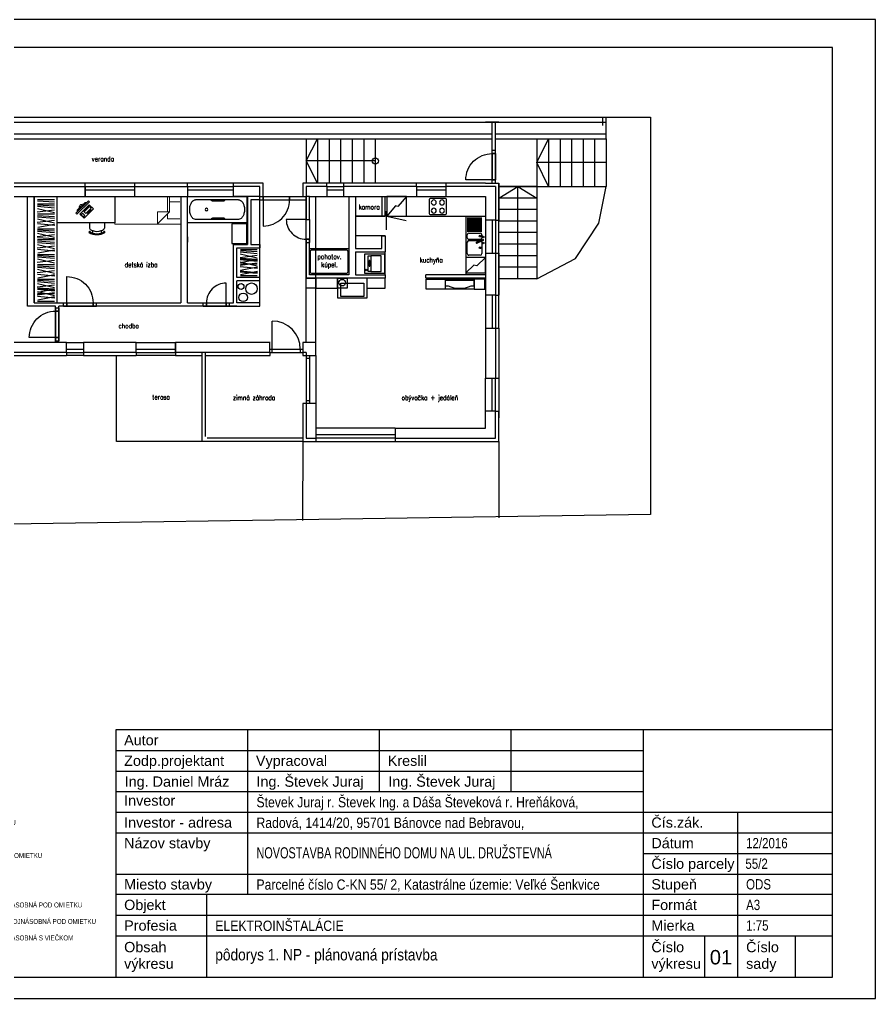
# Model space of a CAD drawing. Header units: millimetres. Extents: x -46602525 to 119548367, y -46665079 to 96925382.
# Drawn here: x -6776 to 19197, y -41137 to -11437 of the extents above; entities that cross this region are included whole.
import ezdxf
from ezdxf.lldxf.tags import DXFTag

# ---------------------------------------------------------------- set-up
doc = ezdxf.new("R2010")
doc.units = ezdxf.units.MM
doc.linetypes.add('HIDDEN', pattern=[9.525, 6.35, -3.175])
for name, color, linetype in [('DIM_100', 64, 'Continuous'), ('DVE_REZ', 1, 'Continuous'), ('HRS', 1, 'Continuous'), ('KOTY', 2, 'Continuous'), ('MUR-POH', 64, 'Continuous'), ('MUR_POH', 64, 'Continuous'), ('MUR_REZ', 3, 'Continuous'), ('NAB_MOB', 1, 'Continuous'), ('NAB_ZAR', 14, 'Continuous'), ('POP', 7, 'Continuous'), ('POP_100', 8, 'Continuous'), ('RAM_100', 160, 'Continuous'), ('ROZPISKA100', 7, 'Continuous'), ('SAN-POH', 151, 'Continuous'), ('SAN_POH', 151, 'Continuous'), ('TXT_50_MIESTN', 7, 'Continuous')]:
    doc.layers.add(name, color=color, linetype=linetype)
doc.layers.add('namjestaj', color=251, linetype='Continuous', lineweight=5)
doc.styles.add('ARIAL', font='arial.ttf', dxfattribs={"height": 250})
doc.styles.add('ROMANS', font='arial.ttf', dxfattribs={"width": 0.85})
doc.styles.add('SIMPLEX', font='SIMPLEX.SHX', dxfattribs={"width": 0.7})
doc.styles.get("Standard").update_dxf_attribs({"font": 'arial.ttf'})
doc.styles.add('TR-ELEC', font='TXT', dxfattribs={"width": 0.75, "height": 2})
tags = doc.linetypes.add('DASHED', pattern=[0.75, 0.5, -0.25]).pattern_tags.tags
tags[6:7] = [DXFTag(74, 4), DXFTag(75, 0), DXFTag(340, '0'), DXFTag(46, 1.0), DXFTag(50, 0.0), DXFTag(44, 0.0), DXFTag(45, 0.0)]
tags[4:5] = [DXFTag(74, 4), DXFTag(75, 0), DXFTag(340, '0'), DXFTag(46, 1.0), DXFTag(50, 0.0), DXFTag(44, 0.0), DXFTag(45, 0.0)]

# ---------------------------------------------------------------- blocks, each defined once
blk = doc.blocks.new('HFHF')
at = {"layer": 'NAB_MOB', "linetype": 'Continuous'}
for p, q in [((434855, -333061), (434855, -333501)), ((435325, -333031), (434885, -333031)), ((435355, -333501), (435355, -333061)), ((434885, -333531), (435325, -333531))]:
    blk.add_line(p, q, dxfattribs=at)
for centre in [(434980, -333156), (435230, -333156), (434980, -333406), (435230, -333406)]:
    blk.add_circle(centre, 75, dxfattribs=at)
for centre, start, end in [((434885, -333061), 90, 180), ((435325, -333061), 0, 90), ((434885, -333501), 180, 270), ((435325, -333501), 270, 0)]:
    blk.add_arc(centre, 30, start, end, dxfattribs=at)
blk = doc.blocks.new('chlad')
at = {"layer": 'SAN_POH', "ltscale": 0.01}
for points in [[(45165597, -2791741), (45166197, -2791741), (45166197, -2791141), (45165597, -2791141), (45165597, -2791741)], [(45165597, -2791141), (45165907, -2791408), (45165887, -2791475), (45166197, -2791741)], [(45166197, -2791742), (45166327, -2791156)]]:
    blk.add_lwpolyline(points, dxfattribs=at)
blk = doc.blocks.new('drez2')
at = {"layer": 'SAN_POH'}
for p, q in [((45169980, -2774488), (45169980, -2774932)), ((45170020, -2774488), (45170020, -2774932)), ((45170060, -2774488), (45170060, -2774932)), ((45170100, -2774488), (45170100, -2774932)), ((45170140, -2774488), (45170140, -2774932)), ((45170180, -2774488), (45170180, -2774932)), ((45170220, -2774488), (45170220, -2774932)), ((45170260, -2774488), (45170260, -2774932)), ((45170300, -2774488), (45170300, -2774932)), ((45170340, -2774488), (45170340, -2774932)), ((45170380, -2774488), (45170380, -2774932)), ((45170431, -2774882), (45170431, -2774538)), ((45170481, -2774488), (45170570, -2774488)), ((45170620, -2774538), (45170620, -2774882)), ((45170701, -2774650), (45170621, -2774462)), ((45170632, -2774436), (45170632, -2774436)), ((45170656, -2774882), (45170656, -2774543)), ((45170658, -2774447), (45170738, -2774634)), ((45170706, -2774488), (45171050, -2774488)), ((45171100, -2774538), (45171100, -2774882)), ((45170728, -2774661), (45170728, -2774661)), ((45170570, -2774932), (45170481, -2774932)), ((45171050, -2774932), (45170706, -2774932))]:
    blk.add_line(p, q, dxfattribs=at)
for centre, radius in [((45170522, -2774541), 24.6), ((45170550, -2774449), 22.6), ((45170728, -2774449), 22.6), ((45170875, -2774541), 24.6)]:
    blk.add_circle(centre, radius, dxfattribs=at)
for centre, radius, start, end in [((45170481, -2774538), 50, 90, 180), ((45170570, -2774538), 50, 0, 90), ((45170640, -2774454), 20, 113.0488, 203.0488), ((45170640, -2774454), 20, 23.0488, 113.0488), ((45170706, -2774538), 50, 90, 122.4903), ((45171050, -2774538), 50, 0, 90), ((45170720, -2774642), 20, 203.0488, 293.0488), ((45170720, -2774642), 20, 293.0488, 23.0488), ((45170481, -2774882), 50, 180, 270), ((45170570, -2774882), 50, 270, 0), ((45170706, -2774882), 50, 180, 270), ((45171050, -2774882), 50, 270, 0)]:
    blk.add_arc(centre, radius, start, end, dxfattribs=at)
blk = doc.blocks.new('FJFJF')
at = {"layer": 'NAB_ZAR'}
for points in [[(387113, -272900), (387113, -272945), (387653, -272945), (387653, -272900), (387113, -272900)], [(387581, -272900), (387545, -272865), (387221, -272865), (387185, -272900)], [(387213, -273022), (387443, -273022), (387443, -273032), (387213, -273032), (387213, -273022)], [(387213, -273052), (387443, -273052), (387443, -273122), (387213, -273122), (387213, -273052)], [(387253, -273142), (387413, -273142), (387413, -273152), (387253, -273152), (387253, -273142)], [(387503, -273052), (387573, -273052), (387573, -273142), (387503, -273142), (387503, -273052)]]:
    blk.add_lwpolyline(points, dxfattribs=at)
blk.add_lwpolyline([(387183, -273182), (387183, -273002), (387583, -273002), (387583, -273182)], close=True, dxfattribs=at)
blk.add_arc((387383, -272905), 86.1, 27.7073, 152.2927, dxfattribs=at)
blk = doc.blocks.new('vana_1800')
at = {"layer": 'SAN-POH'}
for p, q in [((873697, 2857932), (872897, 2857932)), ((872897, 2857932), (872897, 2856132)), ((873697, 2856132), (873697, 2857932)), ((872997, 2857682), (872997, 2856382)), ((873597, 2857682), (873597, 2856382)), ((873017, 2857272), (873037, 2857232)), ((873037, 2857232), (873037, 2856892)), ((873577, 2857272), (873557, 2857232)), ((873557, 2857232), (873557, 2856892)), ((873037, 2856892), (873017, 2856852)), ((873557, 2856892), (873577, 2856852)), ((872897, 2856132), (873697, 2856132))]:
    blk.add_line(p, q, dxfattribs=at)
blk.add_circle((873297, 2856712), 40, dxfattribs=at)
for centre, radius, start, end in [((873109, 2857682), 112, 145.4218, 180), ((873198, 2857620), 221, 121.0027, 145.4218), ((873258, 2857521), 336, 103.9775, 121.0027), ((873297, 2857365), 498, 90, 103.9775), ((873297, 2857365), 498, 76.0225, 90), ((873336, 2857521), 336, 58.9973, 76.0225), ((873395, 2857620), 221, 34.5782, 58.9973), ((873485, 2857682), 112, 0, 34.5782), ((873109, 2856382), 112, 180, 214.5782), ((873198, 2856444), 221, 214.5782, 238.9973), ((873258, 2856543), 336, 238.9973, 256.0225), ((873336, 2856543), 336, 283.9775, 301.0027), ((873395, 2856444), 221, 301.0027, 325.4218), ((873485, 2856382), 112, 325.4218, 0), ((873297, 2856699), 498, 256.0225, 270), ((873297, 2856699), 498, 270, 283.9775)]:
    blk.add_arc(centre, radius, start, end, dxfattribs=at)
blk = doc.blocks.new('Z_RAM_A_3_hp 1220')
at = {"layer": 'POP', "linetype": 'Continuous'}
blk.add_lwpolyline([(-288.5, -408), (-6.5, -408), (-6.5, -13), (-288.5, -13)], close=True, dxfattribs=at)
at = {"layer": 'RAM_100', "color": 240, "linetype": 'Continuous'}
blk.add_lwpolyline([(-297, -420), (0, -420), (0, 0), (-297, 0)], close=True, dxfattribs=at)
at = {"layer": 'RAM_100', "linetype": 'Continuous'}
blk.add_lwpolyline([(-288.5, -13), (-288.5, -408), (-6.5, -408), (-6.5, -13)], close=True, dxfattribs=at)
blk = doc.blocks.new('umyv')
at = {"layer": 'SAN_POH', "ltscale": 0.01}
for points in [[(95983, 17759), (95983, 17302), (96583, 17302), (96583, 17759), (95983, 17759)], [(96583, 17759), (96317, 17510), (96227, 17529), (95983, 17302)]]:
    blk.add_lwpolyline(points, dxfattribs=at)

msp = doc.modelspace()

# ---------------------------------------------------------------- linework, layer by layer
at = {"layer": 'DVE_REZ', "color": 8, "linetype": 'ByBlock'}
msp.add_line((7567, -16303), (7667, -16303), dxfattribs=at)
for points in [[(7567, -15403), (7667, -15403)], [(7567, -15503), (7567, -15403)], [(7567, -15403), (7667, -15403)], [(7567, -15503), (7567, -15403)], [(7667, -15503), (7667, -15403)], [(7667, -15503), (7667, -15403)], [(7567, -15503), (7667, -15503)], [(7567, -16303), (7567, -15503)], [(7667, -15503), (7567, -15503)], [(7567, -15503), (7667, -15503)], [(7567, -15503), (7567, -16303)], [(7567, -15503), (7667, -15503)], [(7567, -16303), (7567, -15503)], [(7667, -15503), (7567, -15503)], [(7567, -15503), (7667, -15503)], [(7567, -15503), (7567, -16303)], [(7667, -15503), (7667, -15446)], [(7667, -15503), (7667, -15446)], [(7667, -15503), (7667, -16303)], [(7667, -16303), (7667, -15503)], [(7667, -15503), (7667, -16303)], [(7667, -16303), (7667, -15503)], [(7567, -16303), (7667, -16303)], [(7667, -16303), (7567, -16303)], [(7567, -16303), (7667, -16303)]]:
    msp.add_lwpolyline(points, dxfattribs=at)
for points in [[(7567, -16303), (6767, -16303, -0.414214), (7567, -15503)], [(7567, -16303), (6767, -16303, -0.414214), (7567, -15503)], [(1918, -17502), (1318, -17502, 0.414214), (1918, -18102)], [(-5344, -20034), (-5344, -19234, -0.414214), (-4544, -20034)], [(-504, -20034), (-504, -19434, 0.414214), (-1104, -20034)], [(-5682, -21084), (-6482, -21084, -0.414214), (-5682, -20284)]]:
    msp.add_lwpolyline(points, format="xyb", dxfattribs=at)
at = {"layer": 'KOTY', "color": 8, "flags": 128}
for points in [[(3698, -18543), (4298, -18543), (4298, -19143), (3698, -19143)], [(3880, -18601), (3880, -19079), (3798, -19079), (3798, -18601)], [(3880, -18601), (3880, -19079), (4195, -19079), (4195, -18601)], [(3829, -18746), (3829, -18918), (3849, -18918), (3849, -18746)]]:
    msp.add_lwpolyline(points, close=True, dxfattribs=at)
msp.add_lwpolyline([(4318, -19184), (4318, -18484)], dxfattribs=at)
at = {"layer": 'KOTY', "color": 8}
msp.add_circle((3745, -19036), 27.6, dxfattribs=at)
at = {"layer": 'MUR-POH', "color": 8}
for points in [[(10927, -14653), (10927, -14403)], [(11025, -15053), (11025, -14403)], [(-10325, -14903), (1518, -14903)], [(-10325, -14903), (7568, -14903)], [(-10325, -15053), (1618, -15053)], [(-10325, -15053), (7568, -15053)], [(2268, -16403), (1918, -15728), (2268, -15053)], [(1918, -15053), (1918, -16403)], [(2268, -15053), (2268, -16403)], [(2617, -15053), (2617, -16403)], [(2967, -15053), (2967, -16403)], [(3317, -15053), (3317, -16403)], [(3667, -15053), (3667, -16403)], [(4018, -15053), (4018, -16403)], [(7667, -14903), (11025, -14903)], [(7667, -15053), (11026, -15053)], [(7667, -15053), (11025, -15053)], [(9276, -16503), (8926, -15778), (9276, -15053)], [(8926, -15053), (8926, -16503)], [(9275, -15053), (9275, -16503)], [(9276, -15053), (9276, -16503)], [(9625, -15053), (9625, -16503)], [(9975, -15053), (9975, -16503)], [(10325, -15053), (10325, -16503)], [(10675, -15053), (10675, -16503)], [(11025, -15053), (11025, -16503)], [(11026, -15053), (11026, -16503)], [(4018, -15728), (1918, -15728)], [(11026, -15778), (8926, -15778)], [(7768, -16853), (8347, -16503), (8926, -16853)], [(8926, -16503), (7768, -16503)], [(7768, -16503), (11026, -16503)], [(8347, -19306), (8347, -16503)], [(8926, -19303), (10091, -18690), (10798, -17616), (11025, -16503)], [(8926, -16503), (8926, -19305)], [(1918, -17503), (1918, -16803)], [(8926, -16853), (7768, -16853)], [(8926, -17202), (7768, -17202)], [(1918, -17503), (2018, -17503)], [(8926, -17552), (7768, -17552)], [(1918, -18103), (2018, -18103)], [(8926, -17902), (7768, -17902)], [(8926, -18252), (7768, -18252)], [(8926, -18603), (7768, -18603)], [(8926, -18952), (7768, -18952)], [(8926, -19303), (7768, -19303)], [(8926, -19305), (7768, -19305)], [(-5682, -21234), (-5682, -21084)], [(7768, -24234), (7768, -26550)]]:
    msp.add_lwpolyline(points, dxfattribs=at)
msp.add_circle((4018, -15728), 95.8, dxfattribs=at)
at = {"layer": 'MUR_POH', "color": 8}
for p, q in [((-4782, -16403), (-7124, -16403)), ((-1682, -16403), (-3282, -16403)), ((568, -16403), (-282, -16403)), ((7567, -16403), (7667, -16403)), ((7768, -17520), (7768, -16403)), ((7768, -17520), (7768, -16403)), ((-6228, -16895), (-5713, -16895)), ((-6238, -17267), (-5717, -17205)), ((-6232, -17103), (-5717, -17148)), ((-6230, -17166), (-5717, -17288)), ((-6228, -16937), (-5717, -16969)), ((-6228, -17032), (-5713, -17032)), ((-6228, -17061), (-5717, -17093)), ((-6238, -17583), (-5717, -17521)), ((-6232, -17419), (-5717, -17464)), ((-6230, -17482), (-5717, -17604)), ((-6228, -17335), (-5713, -17335)), ((-6228, -17377), (-5717, -17409)), ((-6234, -17628), (-5709, -17679)), ((-6228, -17784), (-5713, -17784)), ((-6228, -17813), (-5717, -17845)), ((-6224, -17737), (-5711, -17640)), ((-6238, -18019), (-5717, -17957)), ((-6232, -17855), (-5717, -17900)), ((-6230, -17918), (-5717, -18040)), ((-6228, -18047), (-5717, -18079)), ((-6228, -18113), (-5713, -18113)), ((-6238, -18362), (-5717, -18299)), ((-6234, -18407), (-5709, -18457)), ((-6232, -18198), (-5717, -18242)), ((-6230, -18261), (-5717, -18382)), ((-6228, -18155), (-5717, -18188)), ((-6232, -18634), (-5717, -18678)), ((-6230, -18697), (-5717, -18818)), ((-6228, -18563), (-5713, -18563)), ((-6228, -18591), (-5717, -18624)), ((-6224, -18516), (-5711, -18419)), ((-86, -18651), (435, -18588)), ((-82, -18695), (443, -18746)), ((-80, -18487), (435, -18531)), ((-78, -18549), (435, -18671)), ((-76, -18415), (439, -18415)), ((-76, -18444), (435, -18477)), ((-76, -18678), (435, -18710)), ((-72, -18805), (441, -18707)), ((7768, -19800), (7768, -18520)), ((7768, -19800), (7768, -18520)), ((-6238, -18798), (-5717, -18735)), ((-6232, -18950), (-5717, -18994)), ((-6228, -18865), (-5713, -18865)), ((-6228, -18907), (-5717, -18940)), ((-86, -18885), (435, -18822)), ((-82, -18929), (443, -18980)), ((-80, -18721), (435, -18765)), ((-78, -18783), (435, -18905)), ((-76, -18851), (439, -18851)), ((-72, -19039), (441, -18941)), ((-6238, -19114), (-5717, -19051)), ((-6234, -19159), (-5709, -19209)), ((-6230, -19013), (-5717, -19134)), ((-6224, -19268), (-5711, -19171)), ((-82, -19063), (443, -19113)), ((-80, -19088), (435, -19133)), ((-76, -19206), (439, -19206)), ((-72, -19172), (441, -19075)), ((-6238, -19550), (-5717, -19487)), ((-6234, -19595), (-5709, -19645)), ((-6232, -19386), (-5717, -19430)), ((-6230, -19449), (-5717, -19570)), ((-6228, -19315), (-5713, -19315)), ((-6228, -19343), (-5717, -19376)), ((-6228, -19577), (-5717, -19610)), ((-6238, -19784), (-5717, -19721)), ((-6234, -19828), (-5709, -19879)), ((-6232, -19620), (-5717, -19664)), ((-6230, -19683), (-5717, -19804)), ((-6228, -19751), (-5713, -19751)), ((-6224, -19704), (-5711, -19607)), ((-6224, -19938), (-5711, -19841)), ((-6228, -19984), (-5713, -19984)), ((7768, -20800), (7768, -22318)), ((7768, -20800), (7768, -22318)), ((-7124, -21634), (-5350, -21634)), ((-4834, -21634), (-3242, -21634)), ((-2042, -21634), (-1232, -21634)), ((-1132, -21634), (826, -21634)), ((1818, -21634), (1918, -21634)), ((1818, -23084), (1818, -24234))]:
    msp.add_line(p, q, dxfattribs=at)
at = {"layer": 'MUR_POH', "color": 8, "flags": 128}
for points in [[(-3282, -16403), (-4782, -16403)], [(-4782, -16503), (-4782, -16403)], [(-4782, -16503), (-3282, -16503)], [(-4782, -16603), (-3282, -16603)], [(-3282, -16503), (-3282, -16403)], [(-282, -16403), (-1682, -16403)], [(-1682, -16503), (-1682, -16403)], [(-1682, -16503), (-282, -16503)], [(-1682, -16603), (-282, -16603)], [(-282, -16503), (-282, -16403)], [(618, -16803), (618, -16403), (-282, -16403)], [(2553, -16403), (1818, -16403), (1818, -16803)], [(3068, -16403), (2553, -16403)], [(2553, -16503), (2553, -16403)], [(3068, -16503), (3068, -16403)], [(3068, -16503), (3068, -16403)], [(5268, -16403), (3068, -16403)], [(5268, -16503), (5268, -16403)], [(6168, -16403), (5268, -16403)], [(7368, -16403), (6168, -16403)], [(6168, -16503), (6168, -16403)], [(6168, -16503), (6168, -16403)], [(7368, -16403), (7368, -16403), (7768, -16403), (7768, -16503)], [(7368, -16403), (7368, -16403), (7768, -16403), (7768, -16503)], [(7768, -16403), (7768, -16403)], [(7768, -16403), (7768, -17520)], [(7768, -16403), (7768, -16403)], [(7768, -16403), (7768, -17520)], [(-5632, -20034), (-5632, -16803)], [(-4782, -16803), (-3282, -16803)], [(-1682, -16803), (-282, -16803)], [(2553, -16803), (3068, -16803)], [(5268, -16803), (6168, -16803)], [(7368, -17520), (7368, -18520)], [(7568, -17520), (7568, -18520)], [(7668, -17520), (7768, -17520)], [(7668, -17520), (7668, -18520)], [(7668, -17520), (7768, -17520)], [(7768, -18520), (7768, -17520)], [(7768, -18520), (7768, -17520)], [(1918, -18659), (1918, -18659)], [(7668, -18520), (7768, -18520)], [(7668, -18520), (7768, -18520)], [(7768, -18520), (7768, -19800)], [(7768, -18520), (7768, -19800)], [(1918, -18959), (1918, -18959)], [(7368, -19800), (7368, -20800)], [(7568, -19800), (7568, -20800)], [(7668, -19800), (7768, -19800)], [(7668, -19800), (7668, -20800)], [(7668, -19800), (7768, -19800)], [(7768, -20800), (7768, -19800)], [(7768, -20800), (7768, -19800)], [(-182, -20134), (-504, -20134)], [(7668, -20800), (7768, -20800)], [(7668, -20800), (7768, -20800)], [(7768, -20800), (7768, -22318)], [(7768, -20800), (7768, -22318)], [(-5350, -21234), (-4834, -21234)], [(-3242, -21234), (-2042, -21234)], [(-5350, -21534), (-5350, -21634)], [(-4834, -21634), (-5350, -21634)], [(-4834, -21534), (-4834, -21634)], [(-3242, -21534), (-3242, -21634)], [(-2042, -21634), (-3242, -21634)], [(-2042, -21534), (-2042, -21634)], [(818, -21534), (818, -21634)], [(1818, -21534), (1818, -21634)], [(2218, -21634), (2218, -23084)], [(7368, -23318), (7368, -22318)], [(7568, -23318), (7568, -22318)], [(7668, -22318), (7768, -22318)], [(7668, -23318), (7668, -22318)], [(7668, -22318), (7768, -22318)], [(7768, -22318), (7768, -23318)], [(7768, -22318), (7768, -23318)], [(1918, -23084), (1818, -23084)], [(4625, -24234), (7768, -24234), (7768, -23318)], [(7668, -23318), (7768, -23318), (7768, -23318)], [(7668, -23318), (7768, -23318), (7768, -23318)], [(7768, -23318), (7768, -23524)], [(4625, -23834), (2218, -23834)], [(4625, -24034), (2218, -24034)], [(1818, -24234), (2218, -24234)], [(4625, -24134), (2218, -24134)], [(2218, -24234), (4625, -24234)]]:
    msp.add_lwpolyline(points, dxfattribs=at)
at = {"layer": 'MUR_POH', "color": 8, "linetype": 'DASHED', "ltscale": 250, "flags": 128}
for points in [[(1921, -21234), (1921, -16803)], [(2218, -21234), (2218, -16803)], [(2969, -19839), (2969, -19430), (3669, -19430), (3669, -19839)], [(3669, -19839), (2969, -19839)]]:
    msp.add_lwpolyline(points, dxfattribs=at)
at = {"layer": 'MUR_POH', "color": 8}
msp.add_lwpolyline([(1818, -24234), (1812, -26634)], dxfattribs=at)
for centre, radius in [((-55, -19536), 89.1), ((265, -19603), 174), ((12, -19865), 130)]:
    msp.add_circle(centre, radius, dxfattribs=at)
at = {"layer": 'MUR_REZ', "color": 8}
for p, q in [((-7124, -16503), (-4782, -16503)), ((-3282, -16503), (-1682, -16503)), ((1918, -16503), (1918, -16503)), ((1918, -16503), (1918, -17503)), ((2553, -16503), (1918, -16503)), ((5268, -16503), (3068, -16503)), ((7668, -16503), (6168, -16503)), ((7368, -16803), (7368, -17520)), ((7368, -16803), (7368, -16803)), ((2018, -18103), (1918, -18103)), ((2018, -19183), (2018, -18103)), ((-282, -20034), (-282, -18264)), ((1918, -18334), (1918, -19284)), ((3218, -19183), (2018, -19183)), ((-5344, -20134), (-5344, -20034)), ((-1104, -20134), (-1104, -20034)), ((-504, -20034), (-282, -20034)), ((2218, -21634), (2218, -21234)), ((1918, -21534), (1918, -21634))]:
    msp.add_line(p, q, dxfattribs=at)
at = {"layer": 'MUR_REZ', "color": 8, "flags": 128}
for points in [[(12372, -26454), (-15833, -26878), (-16654, -26878), (-16654, -14403), (-16654, -14403), (12372, -14403), (12372, -26454)], [(11025, -14553), (11025, -14403)], [(7768, -14553), (7368, -14553)], [(7768, -14553), (7368, -14553)], [(-4782, -16503), (-4782, -16803)], [(-3282, -16803), (-3282, -16503)], [(-1682, -16503), (-1682, -16803)], [(518, -16903), (518, -16503), (-282, -16503)], [(2553, -16503), (2553, -16803)], [(3068, -16803), (3068, -16503)], [(5268, -16503), (5268, -16803)], [(6168, -16803), (6168, -16503)], [(7668, -16503), (7668, -17520)], [(-7124, -16803), (-4782, -16803)], [(-6532, -20134), (-6532, -16803)], [(-6332, -20034), (-6332, -16803)], [(-6332, -16803), (-6332, -20034), (-5344, -20034)], [(-3282, -16803), (-1682, -16803)], [(-1882, -16803), (-1882, -20034)], [(-1682, -20034), (-1682, -16803)], [(138, -16803), (138, -18264)], [(518, -16903), (238, -16903), (238, -18264)], [(1918, -17503), (2018, -17503), (2018, -16803), (2553, -16803)], [(3068, -16803), (5268, -16803)], [(3218, -16803), (3218, -19184)], [(3218, -16889), (3218, -19184)], [(3418, -16803), (3418, -18384)], [(4218, -16803), (4218, -17403)], [(4318, -17403), (4318, -16803)], [(4318, -16803), (4318, -16803), (5268, -16803)], [(6168, -16803), (7368, -16803)], [(6168, -16803), (6733, -16803)], [(4218, -17403), (4318, -17403)], [(4318, -17403), (4218, -17403)], [(7668, -17520), (7368, -17520)], [(1918, -18103), (1918, -19284)], [(4218, -18003), (4318, -18003)], [(4218, -18384), (4218, -18003), (4318, -18003)], [(4318, -18003), (4318, -18484)], [(-282, -18264), (138, -18264)], [(-182, -19264), (-182, -18364), (518, -18364)], [(238, -18264), (518, -18264)], [(518, -18264), (518, -18364)], [(3418, -18384), (4218, -18384)], [(3418, -18484), (4318, -18484)], [(3418, -18484), (3418, -19184)], [(7368, -18520), (7368, -19800)], [(7368, -18520), (7668, -18520)], [(7668, -18520), (7668, -19800)], [(518, -19264), (-182, -19264)], [(518, -19364), (518, -19264)], [(4318, -19284), (1918, -19284)], [(3418, -19184), (4318, -19184)], [(4318, -19184), (4318, -19284)], [(5553, -19284), (5553, -19184)], [(7368, -19184), (5553, -19184)], [(7368, -19284), (5553, -19284)], [(-504, -20134), (518, -20134), (518, -20034), (-182, -20034), (-182, -19364)], [(518, -19364), (-182, -19364)], [(7668, -19800), (7368, -19800)], [(-6432, -20134), (-6532, -20134)], [(-5682, -20134), (-6432, -20134)], [(-5682, -20284), (-5682, -20134)], [(-5582, -20284), (-5582, -20134)], [(-5344, -20134), (-5582, -20134)], [(-5344, -20034), (-5344, -20134)], [(-5344, -20134), (-5344, -20034)], [(-5344, -20134), (-5344, -20034)], [(-4544, -20034), (-4544, -20034)], [(-4544, -20034), (-4544, -20134)], [(-4544, -20134), (-4544, -20034)], [(-4544, -20134), (-4544, -20034)], [(-4544, -20034), (-1882, -20034)], [(-1104, -20134), (-4544, -20134)], [(-1682, -20034), (-1104, -20034)], [(-1104, -20134), (-1104, -20034)], [(-1104, -20034), (-1104, -20134)], [(-1104, -20034), (-1104, -20034)], [(-1104, -20134), (-1104, -20034)], [(-504, -20134), (-504, -20034)], [(-504, -20034), (-504, -20134)], [(-504, -20034), (-504, -20034)], [(-504, -20134), (-504, -20034)], [(-182, -20134), (-504, -20134)], [(-5682, -20284), (-5582, -20284)], [(-5682, -21084), (-5582, -21084)], [(-5582, -21084), (-5682, -21084)], [(-5682, -21084), (-5582, -21084)], [(-5582, -21234), (-5582, -21084)], [(-5582, -21084), (-5582, -21184)], [(-5582, -21084), (-5582, -21141)], [(7368, -20800), (7668, -20800)], [(7368, -20800), (7368, -22318)], [(7668, -20800), (7668, -22318)], [(-5350, -21234), (-7124, -21234)], [(-5350, -21534), (-5350, -21234)], [(-4834, -21234), (-4834, -21534)], [(-3242, -21234), (-4834, -21234)], [(-3242, -21534), (-3242, -21234)], [(826, -21234), (-2042, -21234)], [(-2042, -21234), (-2042, -21534)], [(818, -21534), (818, -21234)], [(2218, -21234), (1818, -21234), (1818, -21534)], [(-5350, -21534), (-7124, -21534)], [(-3242, -21534), (-4834, -21534)], [(826, -21534), (-2042, -21534)], [(1918, -21534), (1818, -21534)], [(1918, -21634), (2218, -21634)], [(7368, -22318), (7668, -22318)], [(1918, -23084), (1918, -24134), (2218, -24134)], [(2218, -23084), (1918, -23084)], [(2218, -23084), (2218, -23834)], [(4625, -23834), (7368, -23834), (7368, -23318)], [(4625, -24134), (7668, -24134), (7668, -23318)], [(7668, -23318), (7368, -23318)], [(2218, -23834), (2218, -24234)], [(4625, -23834), (4625, -24234)]]:
    msp.add_lwpolyline(points, dxfattribs=at)
at = {"layer": 'MUR_REZ', "color": 8}
for points in [[(-16654, -14553), (11025, -14553)], [(-4782, -16803), (-4782, -16503)], [(518, -16803), (-282, -16803), (-282, -16503)], [(2018, -16803), (1918, -16803)], [(-2042, -21534), (-2042, -21234)], [(1818, -24234), (-3832, -24234), (-3832, -21634)]]:
    msp.add_lwpolyline(points, dxfattribs=at)
at = {"layer": 'MUR_REZ', "color": 8, "flags": 128}
for points in [[(1918, -19584), (1918, -19284), (2218, -19284), (2218, -19584)], [(2869, -19584), (2869, -19284), (3169, -19284), (3169, -19584)]]:
    msp.add_lwpolyline(points, close=True, dxfattribs=at)
at = {"layer": 'NAB_ZAR', "color": 8}
for p, q in [((618, -16803), (618, -16903)), ((-4929, -17603), (-5632, -17603)), ((-4652, -17603), (-4652, -17762)), ((-4202, -17603), (-4202, -17762)), ((-4668, -17879), (-4658, -17869)), ((-4562, -17838), (-4562, -17913)), ((-4552, -17917), (-4552, -17842)), ((-4302, -17842), (-4302, -17917)), ((-4292, -17913), (-4292, -17838)), ((-4186, -17879), (-4196, -17869)), ((-5682, -20184), (-5582, -20184)), ((-5444, -20134), (-5444, -20034)), ((-1204, -20134), (-1204, -20034)), ((-5682, -20284), (-5582, -20284)), ((-5682, -21184), (-5582, -21184))]:
    msp.add_line(p, q, dxfattribs=at)
at = {"layer": 'NAB_ZAR', "color": 8, "flags": 128}
for points in [[(7567, -15403), (7568, -14553)], [(7667, -15403), (7667, -14553)], [(7567, -16403), (7567, -16303)], [(7667, -16403), (7667, -16303)], [(-5632, -16803), (-3882, -16803), (-3882, -17603)], [(518, -16803), (618, -16803)], [(518, -16903), (618, -16903)], [(618, -16803), (618, -16803)], [(618, -16803), (618, -16903)], [(618, -16903), (618, -16803)], [(618, -16803), (1418, -16803)], [(618, -16903), (1418, -16903)], [(1418, -16803), (1918, -16803)], [(1418, -16803), (1418, -16903)], [(1418, -16903), (1418, -16803)], [(1418, -16903), (1918, -16903)], [(1418, -16903), (1475, -16903)], [(1418, -16903), (1418, -16903)], [(1918, -18103), (1918, -17503)], [(1918, -17503), (2018, -17503)], [(2018, -17503), (2018, -18103)], [(4318, -17403), (3418, -17403)], [(3418, -17403), (4218, -17403)], [(4345, -17246), (4345, -17818)], [(4418, -17403), (7368, -17403)], [(4418, -17403), (6768, -17403), (6768, -19184)], [(-3882, -17603), (-5632, -17603)], [(1918, -18103), (2018, -18103)], [(2018, -18103), (2018, -18203)], [(4318, -18003), (3418, -18003)], [(1918, -18203), (2018, -18203)], [(2869, -19284), (2869, -19884), (3769, -19884), (3769, -19284)], [(3769, -19584), (4318, -19584), (4318, -19284)], [(2218, -19584), (2869, -19584)], [(6931, -19516), (7021, -19516), (7021, -19316), (6136, -19316), (6136, -19516)], [(7021, -19357), (6136, -19357)], [(6136, -19516), (6226, -19516)], [(7021, -19616), (6136, -19616)], [(-5682, -20184), (-5682, -20284)], [(-5582, -20184), (-5582, -20284)], [(-5444, -20034), (-5344, -20034)], [(-5444, -20134), (-5344, -20134)], [(-5344, -20034), (-4544, -20034)], [(-5344, -20134), (-4544, -20134)], [(-4544, -20134), (-5344, -20134)], [(-4544, -20034), (-4487, -20034)], [(-4544, -20034), (-4444, -20034)], [(-4544, -20134), (-4444, -20134)], [(-4444, -20134), (-4444, -20034)], [(-1204, -20034), (-1104, -20034)], [(-1204, -20134), (-1104, -20134)], [(-1104, -20034), (-504, -20034)], [(-504, -20134), (-1104, -20134)], [(-1104, -20134), (-504, -20134)], [(-504, -20034), (-404, -20034)], [(-504, -20034), (-447, -20034)], [(-504, -20134), (-404, -20134)], [(-404, -20134), (-404, -20034)], [(-5682, -21084), (-5682, -20284)], [(-5682, -20284), (-5582, -20284)], [(-5582, -20284), (-5682, -20284)], [(-5682, -20284), (-5682, -21084)], [(-5582, -20284), (-5582, -21084)], [(-5582, -21084), (-5582, -20284)], [(893, -21434), (893, -20584)], [(-5682, -21084), (-5682, -21184)], [(893, -21534), (893, -21234)], [(818, -21434), (1818, -21434)], [(818, -21534), (1818, -21534)], [(1743, -21434), (1743, -21534)], [(1918, -21634), (1918, -23084)], [(2018, -21634), (2018, -23084)], [(1918, -21709), (2018, -21709)], [(2018, -23009), (1918, -23009)]]:
    msp.add_lwpolyline(points, dxfattribs=at)
at = {"layer": 'NAB_ZAR', "color": 8}
msp.add_lwpolyline([(618, -16803), (1418, -16803)], dxfattribs=at)
at = {"layer": 'NAB_ZAR', "color": 8, "flags": 128}
msp.add_lwpolyline([(618, -16903), (618, -17703, 0.414214), (1418, -16903)], format="xyb", dxfattribs=at)
for points in [[(6136, -19316), (6136, -19616), (5559, -19616), (5559, -19316)], [(7021, -19316), (7021, -19616), (7348, -19616), (7348, -19316)]]:
    msp.add_lwpolyline(points, close=True, dxfattribs=at)
at = {"layer": 'NAB_ZAR', "color": 8}
msp.add_circle((3011, -19420), 100, dxfattribs=at)
for centre, radius, start, end in [((-4602, -17762), 50, 180, 237.421), ((-4427, -17488), 375, 237.421, 248.8998), ((-4427, -17488), 375, 291.1002, 302.579), ((-4252, -17762), 50, 302.579, 0), ((-4661, -17887), 10, 135, 238.1879), ((-4427, -17509), 454, 238.1879, 301.8121), ((-4651, -17876), 10, 54.423, 135), ((-4427, -17563), 375, 234.423, 248.8998), ((-4427, -17488), 375, 250.5288, 289.4712), ((-4427, -17563), 375, 250.5288, 289.4712), ((-4427, -17563), 375, 291.1002, 305.577), ((-4203, -17876), 10, 45, 125.577), ((-4193, -17887), 10, 301.8121, 45), ((6579, -18719), 872, 246.1596, 293.8404), ((893, -21434), 850, 0, 90)]:
    msp.add_arc(centre, radius, start, end, dxfattribs=at)
at = {"layer": 'namjestaj'}
for p, q in [((-3882, -17643), (-3882, -16803)), ((-3882, -16803), (-1882, -16803)), ((-2285, -17274), (-2285, -16803)), ((-2227, -16803), (-2227, -17274)), ((-2227, -16967), (-1908, -16967)), ((-2592, -17274), (-2592, -17639)), ((-2592, -17639), (-2227, -17274)), ((-2227, -17274), (-2592, -17274)), ((-2282, -17483), (-2282, -17329)), ((-1908, -17483), (-2282, -17483)), ((-1882, -17643), (-3882, -17643)), ((-3882, -20034), (-1882, -20034))]:
    msp.add_line(p, q, dxfattribs=at)
at = {"layer": 'POP_100', "color": 8}
for p, q in [((17897, -40487), (17897, -12287)), ((12617, -40487), (17897, -40487))]:
    msp.add_line(p, q, dxfattribs=at)
at = {"layer": 'ROZPISKA100', "color": 2}
for p, q in [((-3853, -32987), (-3853, -40487)), ((17897, -32987), (-3853, -32987)), ((12147, -32987), (12147, -40487)), ((17897, -40487), (17897, -32987)), ((-3853, -35487), (17897, -35487)), ((17897, -37987), (-3853, -37987)), ((-3853, -40487), (17897, -40487))]:
    msp.add_line(p, q, dxfattribs=at)
at = {"layer": 'ROZPISKA100'}
for p, q in [((147, -37987), (147, -32987)), ((4147, -34862), (4147, -32987)), ((8147, -34862), (8147, -32987)), ((-3853, -33612), (12147, -33612)), ((-3853, -34237), (12147, -34237)), ((-3853, -34862), (12147, -34862)), ((15022, -40487), (15022, -35487)), ((-3853, -36112), (17897, -36112)), ((12147, -36737), (17897, -36737)), ((-3853, -37362), (17897, -37362)), ((-1103, -37987), (-1103, -40482)), ((-3853, -38612), (17897, -38612)), ((-3853, -39237), (17897, -39237)), ((14022, -40487), (14022, -39237)), ((16772, -40487), (16772, -39237))]:
    msp.add_line(p, q, dxfattribs=at)
at = {"layer": 'SAN-POH', "color": 8}
for p, q in [((138, -17603), (-1682, -17603)), ((-1682, -18028), (-1682, -18192)), ((2018, -18386), (3218, -18386)), ((2018, -19183), (2018, -18386)), ((2056, -19107), (2056, -18461)), ((2094, -18423), (3143, -18423)), ((3181, -18461), (3181, -19107)), ((3218, -19183), (2018, -19183)), ((3143, -19145), (2094, -19145))]:
    msp.add_line(p, q, dxfattribs=at)
for points in [[(2553, -16503), (3068, -16503)], [(2553, -16603), (3068, -16603)], [(5268, -16503), (6168, -16503)], [(5268, -16603), (6168, -16603)], [(-5350, -21434), (-4834, -21434)], [(-5350, -21534), (-4834, -21534)], [(-3242, -21434), (-2042, -21434)], [(-3242, -21534), (-2042, -21534)]]:
    msp.add_lwpolyline(points, dxfattribs=at)
at = {"layer": 'SAN-POH', "color": 8, "flags": 128}
for points in [[(518, -20034), (518, -16903)], [(-1232, -24234), (-1232, -21534)], [(-1132, -24084), (-1132, -21534)], [(1818, -24234), (-3532, -24234)], [(1818, -24134), (-1082, -24134)]]:
    msp.add_lwpolyline(points, dxfattribs=at)
msp.add_lwpolyline([(120, -17631), (-330, -17631), (-330, -18231), (120, -18231)], close=True, dxfattribs=at)
at = {"layer": 'SAN-POH', "color": 8, "extrusion": (0, 0, -1)}
for centre, major_axis, start_param, end_param in [((2094, -18461), (-0.2, 37.8), 4.717923, 6.28872), ((3143, -18461), (-0.2, -37.8), 3.136058, 4.706855), ((2094, -19107), (-0.1, -37.8), 6.28003, 7.850826), ((3143, -19107), (-0.5, -37.8), 4.699722, 6.270518)]:
    msp.add_ellipse(centre, major_axis=major_axis, ratio=1, start_param=start_param, end_param=end_param, dxfattribs=at)

# ---------------------------------------------------------------- block references
at = {"layer": 'HRS', "linetype": 'HIDDEN', "ltscale": 5}
msp.add_blockref('umyv', (-89215, -36419), dxfattribs=at)
at = {"layer": 'KOTY', "color": 8, "rotation": 270}
for name, p in [('chlad', (2796109, 45148794)), ('drez2', (2781742, 45152514))]:
    msp.add_blockref(name, p, dxfattribs=at)
at = {"layer": 'KOTY', "color": 8, "xscale": -1, "rotation": 270}
msp.add_blockref('HFHF', (339200, -452215), dxfattribs=at)
msp.add_blockref('HFHF', (339200, -452215), dxfattribs=at)
at = {"layer": 'MUR-POH', "color": 8, "xscale": -1, "rotation": 270}
msp.add_blockref('vana_1800', (-2857814, -890500), dxfattribs=at)
at = {"layer": 'MUR_POH', "color": 8, "ltscale": 0.3, "xscale": 100, "yscale": 100, "zscale": 100, "rotation": 270.0000000000635}
msp.add_blockref('Z_RAM_A_3_hp 1220', (19197, -41137), dxfattribs=at)
at = {"layer": 'MUR_POH', "color": 8, "xscale": -1, "rotation": 44.79835124342796}
msp.add_blockref('FJFJF', (77718, 449479), dxfattribs=at)

# ---------------------------------------------------------------- texts
at = {"layer": 'DIM_100', "color": 1, "char_height": 150, "attachment_point": 5, "style": 'SIMPLEX'}
for s, insert in [('{veranda\\P}', (-4246, -15664)), ('{komora}', (3835, -17124)), ('{detská izba}', (-3085, -18877)), ('{chodba}', (-3463, -20730)), ('{terasa}', (-2482, -22893)), ('{zimná záhrada}', (341, -22907)), ('{obývačka + jedáleň}', (5676, -22933))]:
    msp.add_mtext(s, dxfattribs=dict(at, insert=insert))
for s, insert, width in [('{pohotov. kúpel.}', (2629, -18777), 709.84), ('{kuchyňa}', (5718, -18759), 850.16)]:
    msp.add_mtext(s, dxfattribs=dict(at, insert=insert, width=width))
at = {"layer": 'ROZPISKA100'}
for s, height, style, p in [('Autor', 312.5, 'ARIAL', (-3603, -33456)), ('Zodp.projektant', 312.5, 'ARIAL', (-3603, -34081)), ('Vypracoval', 312.5, 'ARIAL', (397, -34081)), ('Kreslil', 312.5, 'ARIAL', (4397, -34081)), ('Ing. Daniel Mráz', 312.5, 'ROMANS', (-3587, -34714)), ('Ing. Števek Juraj', 312.5, 'ROMANS', (413, -34714)), ('Ing. Števek Juraj', 312.5, 'ROMANS', (4413, -34714)), ('Investor', 312.5, 'ARIAL', (-3603, -35290)), ('Investor - adresa', 312.5, 'ARIAL', (-3603, -35956)), ('Čís.zák.', 312.5, 'ARIAL', (12397, -35956)), ('Názov stavby', 312.5, 'ARIAL', (-3603, -36581)), ('Dátum', 312.5, 'ARIAL', (12397, -36581)), ('Číslo parcely', 312.5, 'ARIAL', (12397, -37206)), ('Miesto stavby', 312.5, 'ARIAL', (-3603, -37831)), ('Stupeň', 312.5, 'ARIAL', (12397, -37831)), ('Objekt', 312.5, 'ARIAL', (-3603, -38456)), ('Formát', 312.5, 'ARIAL', (12397, -38456)), ('Profesia', 312.5, 'ARIAL', (-3603, -39081)), ('Mierka', 312.5, 'ARIAL', (12397, -39081)), ('Obsah', 312.5, 'ARIAL', (-3603, -39735)), ('Číslo', 312.5, 'ARIAL', (12397, -39735)), ('Číslo', 312.5, 'ARIAL', (15272, -39735)), ('01', 437.5, 'ROMANS', (14170, -40105)), ('výkresu', 312.5, 'ARIAL', (-3603, -40238)), ('výkresu', 312.5, 'ARIAL', (12397, -40238)), ('sady', 312.5, 'ARIAL', (15272, -40238))]:
    msp.add_text(s, height=height, dxfattribs=dict(at, style=style)).set_placement(p)
at = {"layer": 'ROZPISKA100', "style": 'ROMANS'}
for s, height, width, p in [('Števek Juraj r. Števek Ing. a Dáša Števeková r. Hreňáková, ', 312.5, 0.85, (413, -35339)), ('Radová, 1414/20, 95701 Bánovce nad Bebravou,', 312.5, 0.85, (413, -35964)), ('NOVOSTAVBA RODINNÉHO DOMU NA UL. DRUŽSTEVNÁ', 337.5, 0.7, (413, -36888)), ('Parcelné číslo C-KN 55/ 2, Katastrálne územie:^JVeľké Šenkvice', 312.5, 0.85, (413, -37839)), ('ELEKTROINŠTALÁCIE', 312.5, 0.85, (-837, -39089)), ('pôdorys 1. NP - plánovaná prístavba', 350, 0.85, (-837, -39985))]:
    msp.add_text(s, height=height, dxfattribs=dict(at, width=width)).set_placement(p)
at = {"layer": 'ROZPISKA100', "width": 0.8}
for tag, p, s in [('12/2016', (15272, -36581), 'DÁTUM'), ('55/2', (15250, -37206), 'ARCH.ČÍSLO'), ('ODS', (15272, -37831), 'STUPEŇ'), ('A3', (15272, -38456), 'FORMÁT'), ('1:75', (15272, -39081), 'MIERKA')]:
    msp.add_attdef(tag, p, s, height=312.5, dxfattribs=at)
at = {"layer": 'TXT_50_MIESTN', "lineweight": 9, "ltscale": 5, "insert": (-10422, -35726), "char_height": 150, "width": 5979.03, "attachment_point": 1, "style": 'TR-ELEC'}
msp.add_mtext('{JEDNOPÓLOVÝ SPÍNAČ POD OMIETKU\\P\\PSTRIEDAVÝ PREPÍNAČ POD OMIETKU\\P\\PSÉRIOVÝ STRIEDAVÝ PREPÍNAČ POD OMIETKU\\P\\PSÉRIOVÝ PREPÍNAČ POD OMIETKU\\P\\PKRÍŽOVÝ PREPÍNAČ POD OMIETKU\\P\\PJEDNOFÁZOVÁVÁ ZÁSUVKA JEDNONÁSOBNÁ POD OMIETKU\\P\\PJEDNOFÁZOVÁVÁ ZÁSUVKA DVOJ-TROJNÁSOBNÁ POD OMIETKU\\P\\PJEDNOFÁZOVÁVÁ ZÁSUVKA JEDNONÁSOBNÁ S VIEČKOM}', dxfattribs=at)

doc.saveas('drawing.dxf')
